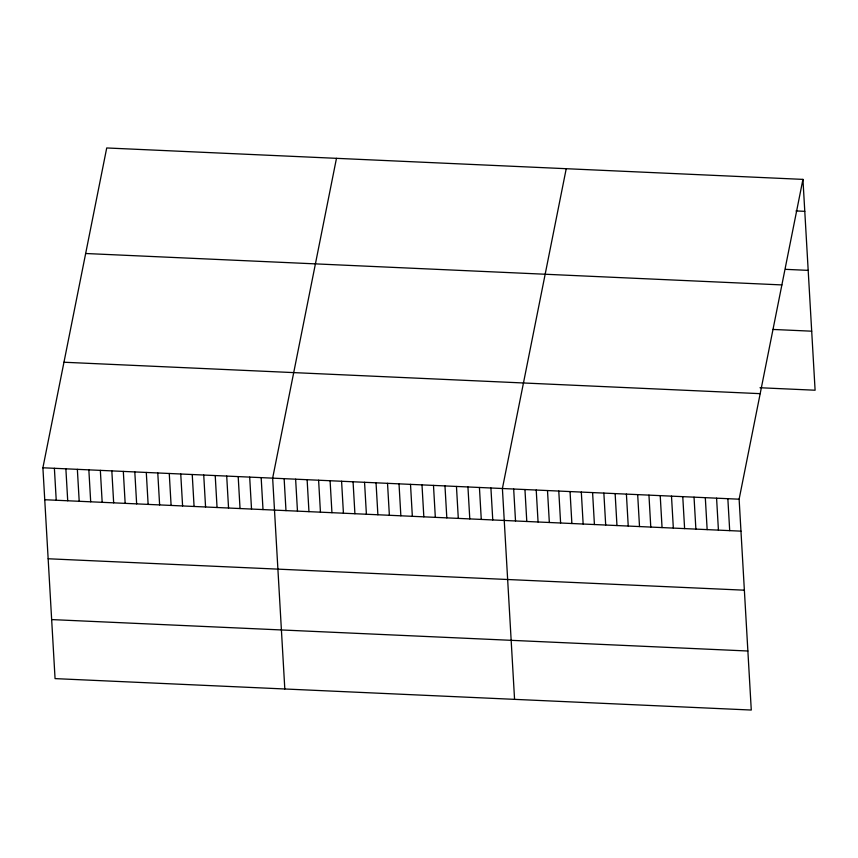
<?xml version="1.0" encoding="UTF-8"?>
<svg xmlns="http://www.w3.org/2000/svg" width="858" height="858" viewBox="0 0 858 858"><rect width="100%" height="100%" fill="white"/><g stroke="black" fill="none" stroke-linecap="round" stroke-linejoin="round"><path stroke-width="1.29" d="M802.938 179.386L739.124 499.195L751.276 710.038L55.062 678.614L42.9 467.782L106.724 147.962L802.938 179.386L815.1 390.218L759.995 387.741M336.475 158.333L272.651 478.142L284.813 688.985M566.226 168.704L502.402 488.513L514.564 699.356M796.02 210.939L804.783 211.336M785.649 269.348L808.193 270.367M85.661 253.507L781.885 284.92M772.865 329.44L811.7 331.188M63.964 362.237L760.188 393.661M42.9 467.782L739.124 499.195M44.745 499.731L740.969 531.145M48.145 558.762L744.369 590.186M51.652 619.583L747.876 651.008M727.852 498.691L729.697 530.641M716.58 498.176L718.425 530.126M705.308 497.672L707.153 529.622M694.036 497.157L695.881 529.118M682.764 496.653L684.609 528.603M671.492 496.139L673.337 528.099M660.22 495.634L662.054 527.584M648.948 495.13L650.782 527.08M637.676 494.616L639.51 526.565M626.404 494.111L628.238 526.061M615.132 493.597L616.966 525.557M603.86 493.093L605.694 525.042M592.588 492.578L594.422 524.538M581.316 492.074L583.15 524.024M570.044 491.57L571.878 523.519M558.773 491.055L560.606 523.005M547.501 490.551L549.335 522.501M536.218 490.036L538.063 521.996M524.946 489.532L526.791 521.482M513.674 489.017L515.519 520.978M490.915 487.998L492.76 519.948M479.429 487.473L481.274 519.433M467.942 486.958L469.787 518.908M456.456 486.443L458.301 518.393M444.97 485.918L446.814 517.878M433.483 485.403L435.328 517.353M421.997 484.888L423.831 516.838M410.51 484.362L412.344 516.323M399.013 483.848L400.858 515.797M387.526 483.333L389.371 515.283M376.04 482.807L377.885 514.768M364.553 482.293L366.398 514.242M353.067 481.778L354.912 513.727M341.581 481.252L343.425 513.213M330.094 480.737L331.939 512.687M318.608 480.223L320.442 512.172M307.121 479.697L308.955 511.658M295.624 479.182L297.469 511.132M284.137 478.667L285.982 510.617M261.164 477.627L263.009 509.577M249.678 477.112L251.523 509.062M238.192 476.587L240.036 508.547M226.705 476.072L228.55 508.022M215.219 475.557L217.053 507.507M203.732 475.032L205.566 506.992M192.235 474.517L194.08 506.467M180.748 474.002L182.593 505.952M169.262 473.477L171.107 505.437M157.775 472.962L159.62 504.912M146.289 472.447L148.134 504.397M134.803 471.921L136.647 503.882M123.316 471.407L125.161 503.356M111.83 470.892L113.664 502.842M100.343 470.366L102.177 502.327M88.846 469.852L90.691 501.801M77.359 469.337L79.204 501.286M65.873 468.811L67.718 500.772M54.386 468.296L56.231 500.246"/></g></svg>
